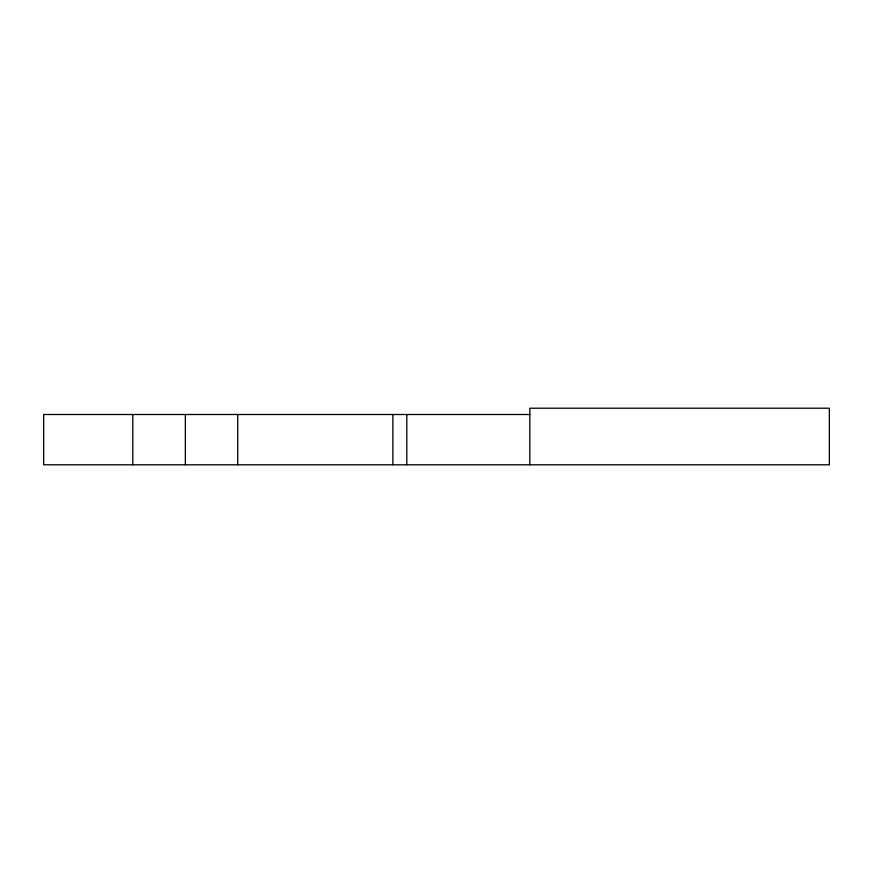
<?xml version="1.0" encoding="UTF-8"?>
<svg xmlns="http://www.w3.org/2000/svg" width="873" height="873" viewBox="0 0 873 873"><rect width="100%" height="100%" fill="white"/><g stroke="black" fill="none" stroke-linecap="round" stroke-linejoin="round"><path stroke-width="1.31" d="M529.966 414.5L43.65 414.5L43.65 464.785L829.35 464.785L829.35 408.215L529.813 408.215L529.813 464.785M406.807 414.5L406.807 464.785M392.861 414.5L392.861 464.785M237.74 414.5L237.74 464.785M185.349 414.5L185.349 464.785M132.805 414.5L132.805 464.785"/></g></svg>
